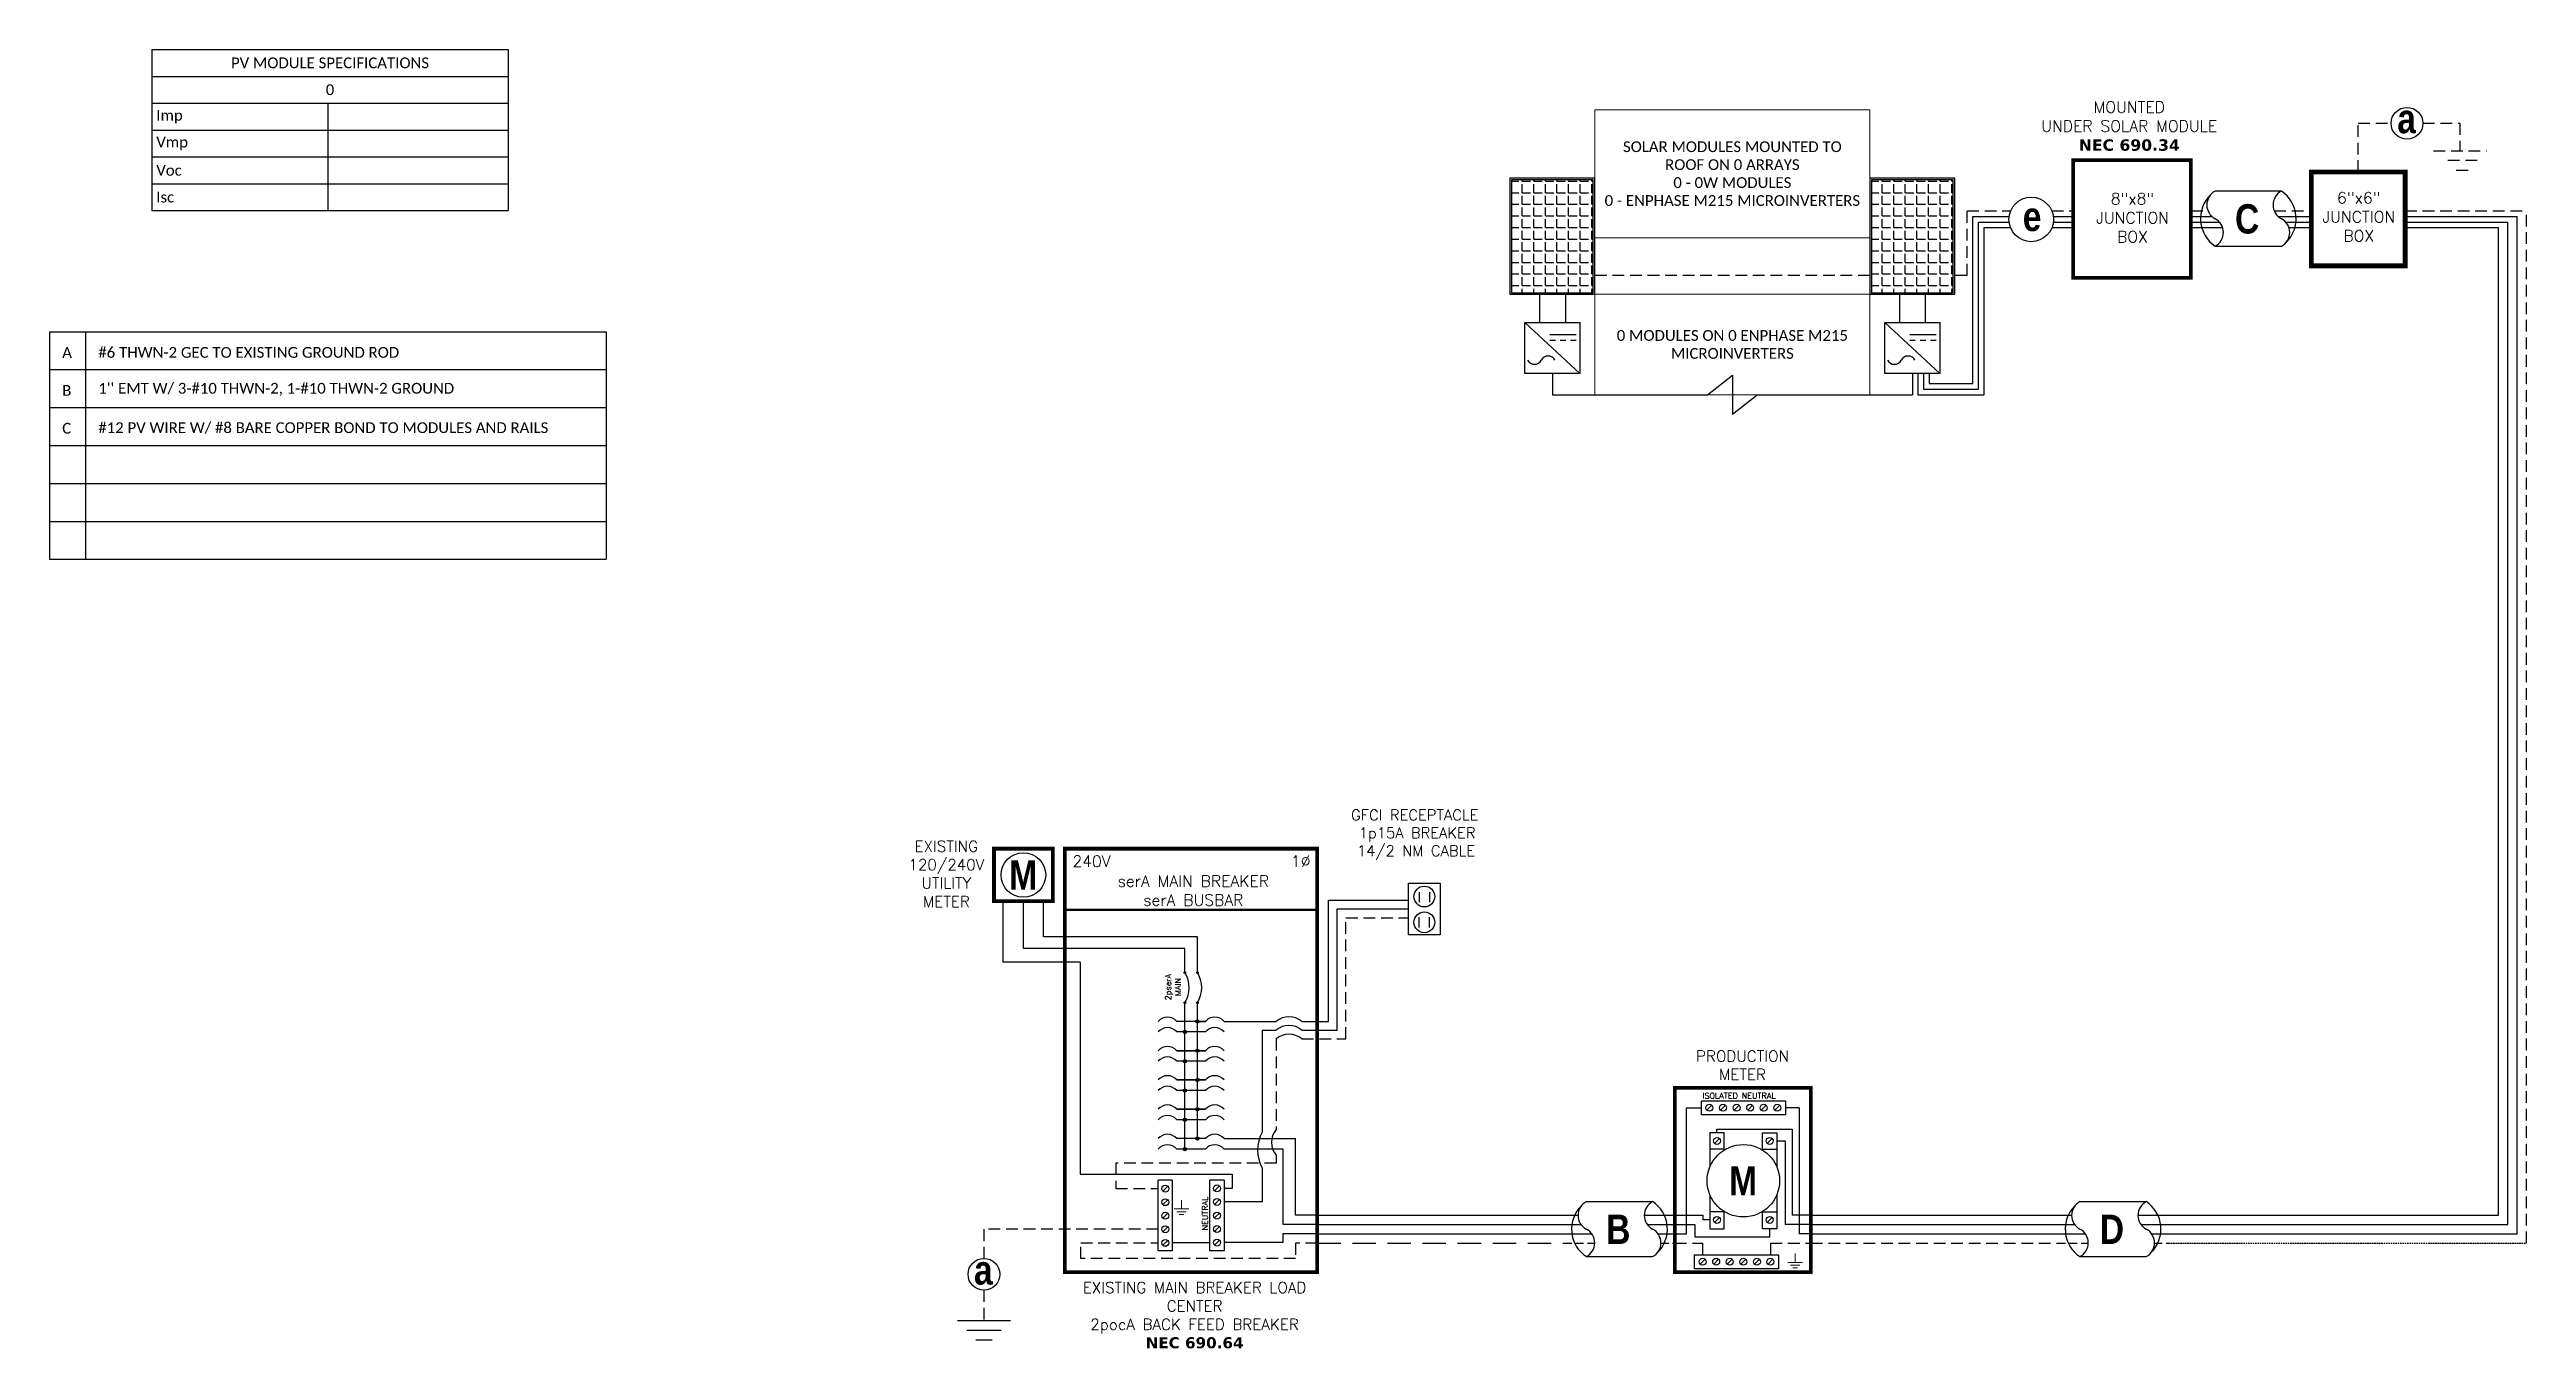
# Model space of a CAD drawing. Header units: feet. Extents: x 10782 to 11576, y 15425 to 15842.
import ezdxf

# ---------------------------------------------------------------- set-up
doc = ezdxf.new("R2010")
doc.units = ezdxf.units.FT
doc.header["$MEASUREMENT"] = 0
doc.linetypes.add('DASHED', pattern=[0.75, 0.5, -0.25])
doc.linetypes.add('HIDDEN', pattern=[0.375, 0.25, -0.125])
doc.layers.add('TEXT', color=7, linetype='Continuous')
doc.layers.add('Z - TITLEBLOCK TXT', color=7, linetype='Continuous')
doc.styles.add('ONE LINE TXT', font='techb___.ttf')
doc.styles.get("Standard").update_dxf_attribs({"font": 'simplex.shx'})

# ---------------------------------------------------------------- blocks, each defined once
blk = doc.blocks.new('*T24')
at = {"layer": 'Defpoints', "color": 8, "linetype": 'ByBlock', "lineweight": 0, "transparency": 16777216}
for p, q in [((0, 0), (88.16, 0)), ((0, 0), (0, -91.46)), ((88.16, 0), (88.16, -91.46)), ((0, -41.08), (88.16, -41.08)), ((0, -59.24), (88.16, -59.24)), ((0, -91.46), (88.16, -91.46))]:
    blk.add_line(p, q, dxfattribs=at)
at = {"color": 0, "linetype": 'Continuous', "transparency": 16777216, "char_height": 3.4544, "width": 80.0359, "attachment_point": 5}
for s, insert in [('{\\fCalibri|b0|i0|c0;SOLAR MODULES MOUNTED TO ROOF ON 0 ARRAYS^J0 - 0W MODULES^J0 - ENPHASE M215 MICROINVERTERS', (44.08, -20.54)), ('{\\fCalibri|b0|i0|c0;', (44.08, -50.16)), ('{\\fCalibri|b0|i0|c0;0 MODULES ON 0 ENPHASE M215 MICROINVERTERS', (44.08, -75.35))]:
    blk.add_mtext(s, dxfattribs=dict(at, insert=insert))
blk = doc.blocks.new('*U13')
at = {"color": 7}
for p, q in [((-35.53, 9), (-31.05, 9)), ((-9.81, 9), (0, 9))]:
    blk.add_line(p, q, dxfattribs=at)
at = {"color": 7, "linetype": 'Continuous'}
for p, q in [((-7.14, 13.31), (-28.39, 13.31)), ((-28.39, -4.31), (-7.14, -4.31))]:
    blk.add_line(p, q, dxfattribs=at)
at = {"color": 10}
for p, q in [((-35.53, 6), (-30.11, 6)), ((-8.87, 6), (0, 6))]:
    blk.add_line(p, q, dxfattribs=at)
at = {"color": 253}
for p, q in [((-35.53, 3), (-26.66, 3)), ((-5.41, 3), (0, 3))]:
    blk.add_line(p, q, dxfattribs=at)
at = {"color": 92, "linetype": 'HIDDEN', "ltscale": 10}
for p, q in [((-4.48, 0), (0, 0)), ((-35.53, 0), (-25.72, 0))]:
    blk.add_line(p, q, dxfattribs=at)
at = {"color": 7, "linetype": 'Continuous'}
for centre, start, end in [((-22.54, 4.5), 133.97324, 236.42648), ((-12.99, 4.5), 313.97324, 56.42648)]:
    blk.add_arc(centre, 10.58, start, end, dxfattribs=at)
at = {"linetype": 'Continuous'}
for centre, start, end in [((-26.08, 8.91), 117.66392, 242.33608), ((-4.83, 8.91), 117.66392, 242.33608), ((-30.7, 0.09), 297.66392, 62.33608), ((-9.45, 0.09), 297.66392, 62.33608)]:
    blk.add_arc(centre, 4.98, start, end, dxfattribs=at)
blk = doc.blocks.new('*U25')
at = {"color": 7}
blk.add_line((-79.14, 9), (0, 9), dxfattribs=at)
at = {"color": 10}
blk.add_line((-79.14, 6), (0, 6), dxfattribs=at)
at = {"color": 253}
blk.add_line((-79.14, 3), (0, 3), dxfattribs=at)
at = {"color": 92, "linetype": 'HIDDEN', "ltscale": 15}
blk.add_line((-79.14, 0), (0, 0), dxfattribs=at)
blk = doc.blocks.new('*U21')
at = {"color": 7}
blk.add_line((-79.14, 9), (0, 9), dxfattribs=at)
at = {"color": 10}
blk.add_line((-79.14, 6), (0, 6), dxfattribs=at)
at = {"color": 253}
blk.add_line((-79.14, 3), (0, 3), dxfattribs=at)
at = {"color": 92, "linetype": 'DASHED', "ltscale": 15}
blk.add_line((-79.14, 0), (0, 0), dxfattribs=at)
blk = doc.blocks.new('productionMeter')
at = {"color": 253, "linetype": 'Continuous'}
for p, q in [((-39.9, 3), (-39.9, 43.45)), ((-39.9, 43.45), (-35.13, 43.45)), ((-3.71, 43.45), (-8.18, 43.45)), ((-3.71, 43.45), (-3.71, 3)), ((-43.61, 3), (-39.9, 3)), ((0, 3), (-3.71, 3))]:
    blk.add_line(p, q, dxfattribs=at)
at = {"color": 1, "linetype": 'Continuous'}
for p, q in [((-35.13, 41.18), (-35.13, 45.72)), ((-35.13, 45.72), (-8.18, 45.72)), ((-8.18, 41.18), (-35.13, 41.18)), ((-8.18, 45.72), (-8.18, 41.18)), ((-32.38, 35.4), (-32.38, 24.5)), ((-27.84, 35.4), (-32.38, 35.4)), ((-27.84, 29.86), (-27.84, 35.4)), ((-15.47, 29.86), (-15.47, 35.4)), ((-15.47, 35.4), (-10.93, 35.4)), ((-10.93, 35.4), (-10.93, 24.5)), ((-27.84, 30.21), (-32.38, 30.21)), ((-15.47, 30.21), (-10.93, 30.21)), ((-32.38, 15.55), (-32.38, 4.64)), ((-27.84, 10.04), (-32.38, 10.04)), ((-27.84, 4.64), (-27.84, 10.18)), ((-15.47, 4.64), (-15.47, 10.18)), ((-15.47, 10.04), (-10.93, 10.04)), ((-10.93, 15.55), (-10.93, 4.64)), ((-32.38, 4.64), (-27.84, 4.64)), ((-10.93, 4.64), (-15.47, 4.64)), ((-37.32, -8.24), (-37.32, -3.7)), ((-37.32, -3.7), (-10.37, -3.7)), ((-10.37, -3.7), (-10.37, -8.24)), ((-10.37, -8.24), (-37.32, -8.24))]:
    blk.add_line(p, q, dxfattribs=at)
at = {"color": 4, "linetype": 'Continuous'}
for p, q in [((-31.74, 44.23), (-33.32, 42.66)), ((-27.39, 44.23), (-28.97, 42.66)), ((-23.04, 44.23), (-24.62, 42.66)), ((-18.69, 44.23), (-20.26, 42.66)), ((-14.34, 44.23), (-15.91, 42.66)), ((-9.99, 44.23), (-11.56, 42.66)), ((-29.33, 33.59), (-30.9, 32.02)), ((-12.41, 33.59), (-13.98, 32.02)), ((-29.33, 8.23), (-30.9, 6.66)), ((-12.41, 8.23), (-13.98, 6.66)), ((-33.93, -5.19), (-35.51, -6.76)), ((-29.58, -5.19), (-31.15, -6.76)), ((-25.23, -5.19), (-26.8, -6.76)), ((-20.88, -5.19), (-22.45, -6.76)), ((-16.53, -5.19), (-18.1, -6.76)), ((-12.18, -5.19), (-13.75, -6.76))]:
    blk.add_line(p, q, dxfattribs=at)
at = {"color": 7}
for p, q in [((-30.11, 35.4), (-30.11, 36.59)), ((-30.11, 36.59), (-5.98, 36.59)), ((-5.98, 36.59), (-5.98, 9)), ((-43.61, 9), (-34.54, 9)), ((-34.54, 7.44), (-34.54, 9)), ((0, 9), (-5.98, 9)), ((-32.38, 7.44), (-34.54, 7.44))]:
    blk.add_line(p, q, dxfattribs=at)
at = {"color": 10, "linetype": 'Continuous'}
for p, q in [((-10.93, 32.81), (-8.25, 32.81)), ((-8.25, 32.81), (-8.25, 6)), ((-43.61, 6), (-37.24, 6)), ((-37.24, 6), (-37.24, 2.05)), ((-37.24, 2.05), (-13.2, 2.05)), ((-13.2, 2.05), (-13.2, 4.64)), ((0, 6), (-8.25, 6))]:
    blk.add_line(p, q, dxfattribs=at)
at = {"color": 92, "linetype": 'HIDDEN', "ltscale": 15}
for p, q in [((-43.61, 0), (-34.72, 0)), ((-12.97, 0), (-12.97, -3.7)), ((-12.97, 0), (0, 0)), ((-34.72, 0), (-34.72, -3.7))]:
    blk.add_line(p, q, dxfattribs=at)
at = {"lineweight": 50, "const_width": 1.19}
blk.add_lwpolyline([(-43.61, -9.34), (-43.61, 49.84), (0, 49.84), (0, -9.34)], close=True, dxfattribs=at)
at = {"color": 92, "linetype": 'Continuous', "lineweight": 5, "ltscale": 0.05, "flags": 128}
for points in [[(-2.7, -6.18), (-7.38, -6.18)], [(-6.57, -7.05), (-3.51, -7.05)], [(-5.76, -7.91), (-4.32, -7.91)], [(-5.04, -3.33), (-5.04, -6.18)]]:
    blk.add_lwpolyline(points, dxfattribs=at)
at = {"color": 4, "linetype": 'Continuous'}
for centre in [(-32.53, 43.45), (-28.18, 43.45), (-23.83, 43.45), (-19.48, 43.45), (-15.13, 43.45), (-10.78, 43.45), (-30.11, 32.81), (-13.2, 32.81), (-30.11, 7.44), (-13.2, 7.44), (-34.72, -5.97), (-30.37, -5.97), (-26.02, -5.97), (-21.67, -5.97), (-17.32, -5.97), (-12.97, -5.97)]:
    blk.add_circle(centre, 1.11, dxfattribs=at)
at = {"linetype": 'Continuous'}
blk.add_circle((-21.65, 20.02), 11.62, dxfattribs=at)
at = {"color": 4, "linetype": 'Continuous'}
blk.add_text('ISOLATED NEUTRAL', height=1.8743, dxfattribs=at).set_placement((-34.77, 46.37))
at = {"color": 253, "linetype": 'Continuous', "style": 'ONE LINE TXT'}
blk.add_text('M', height=9.38, dxfattribs=at).set_placement((-26.21, 15.31))
at = {"color": 1, "insert": (-21.93, 57.08), "char_height": 3.5433, "attachment_point": 5}
blk.add_mtext_dynamic_manual_height_columns('PRODUCTION METER', width=1.3203, gutter_width=7.17, heights=[0], dxfattribs=at)
blk = doc.blocks.new('*U18')
at = {"color": 7}
blk.add_blockref('productionMeter', (0, 0), dxfattribs=at)
blk = doc.blocks.new('breakerPanel')
at = {"linetype": 'Continuous'}
h = blk.add_hatch(color=1, dxfattribs=at)
h.dxf.hatch_style = 1
edge = h.paths.add_edge_path()
edge.add_arc((-42.47, 86.8), 0.291, 0, 360)
h = blk.add_hatch(color=1, dxfattribs=at)
h.dxf.hatch_style = 1
edge = h.paths.add_edge_path()
edge.add_arc((-38.44, 86.8), 0.291, 0, 360)
h = blk.add_hatch(color=1, dxfattribs=at)
h.dxf.hatch_style = 1
edge = h.paths.add_edge_path()
edge.add_arc((-42.47, 77.16), 0.291, 0, 360)
h = blk.add_hatch(color=1, dxfattribs=at)
h.dxf.hatch_style = 1
edge = h.paths.add_edge_path()
edge.add_arc((-38.44, 71.16), 0.528, 0, 360)
h = blk.add_hatch(color=1, dxfattribs=at)
h.dxf.hatch_style = 1
edge = h.paths.add_edge_path()
edge.add_arc((-38.44, 77.16), 0.291, 0, 360)
h = blk.add_hatch(color=1, dxfattribs=at)
h.dxf.hatch_style = 1
edge = h.paths.add_edge_path()
edge.add_arc((-42.47, 67.78), 0.528, 0, 360)
h = blk.add_hatch(color=1, dxfattribs=at)
h.dxf.hatch_style = 1
edge = h.paths.add_edge_path()
edge.add_arc((-42.47, 58.38), 0.528, 0, 360)
h = blk.add_hatch(color=1, dxfattribs=at)
h.dxf.hatch_style = 1
edge = h.paths.add_edge_path()
edge.add_arc((-38.44, 61.76), 0.528, 0, 360)
h = blk.add_hatch(color=1, dxfattribs=at)
h.dxf.hatch_style = 1
edge = h.paths.add_edge_path()
edge.add_arc((-42.47, 48.98), 0.528, 0, 360)
h = blk.add_hatch(color=1, dxfattribs=at)
h.dxf.hatch_style = 1
edge = h.paths.add_edge_path()
edge.add_arc((-38.44, 52.36), 0.528, 0, 360)
h = blk.add_hatch(color=1, dxfattribs=at)
h.dxf.hatch_style = 1
edge = h.paths.add_edge_path()
edge.add_arc((-42.47, 39.58), 0.528, 0, 360)
h = blk.add_hatch(color=1, dxfattribs=at)
h.dxf.hatch_style = 1
edge = h.paths.add_edge_path()
edge.add_arc((-38.44, 42.95), 0.528, 0, 360)
h = blk.add_hatch(color=1, dxfattribs=at)
h.dxf.hatch_style = 1
edge = h.paths.add_edge_path()
edge.add_arc((-38.44, 33.55), 0.528, 0, 360)
h = blk.add_hatch(color=1, dxfattribs=at)
h.dxf.hatch_style = 1
edge = h.paths.add_edge_path()
edge.add_arc((-42.47, 30.17), 0.528, 0, 360)
at = {"color": 155, "true_color": 0x647190}
blk.add_line((-80.92, 126.59), (0, 126.59), dxfattribs=at)
at = {"color": 253, "linetype": 'Continuous'}
for p, q in [((-100.73, 90.2), (-100.73, 109.7)), ((-76.04, 90.2), (-100.73, 90.2)), ((-76.04, 90.2), (-76.04, 22.16)), ((-76.04, 22.16), (-27.25, 22.16)), ((-27.25, 17.57), (-29.89, 17.57)), ((-27.25, 22.16), (-27.25, 17.57)), ((-11.01, 0.16), (-29.89, 0.16)), ((0, 3), (-11.01, 3)), ((-11.01, 3), (-11.01, 0.16))]:
    blk.add_line(p, q, dxfattribs=at)
at = {"color": 10, "linetype": 'Continuous'}
for p, q in [((-94.24, 94.51), (-94.24, 109.7)), ((-42.47, 94.51), (-94.24, 94.51)), ((-42.47, 87.09), (-42.47, 94.51)), ((-42.47, 30.17), (-42.47, 76.87)), ((-35.88, 67.78), (-45.04, 67.78)), ((-35.88, 58.38), (-45.04, 58.38)), ((-35.88, 48.98), (-45.04, 48.98)), ((-35.88, 39.58), (-45.04, 39.58)), ((-35.88, 30.17), (-45.04, 30.17)), ((-10.98, 30.17), (-29.89, 30.17)), ((-10.98, 6), (-10.98, 30.17)), ((0, 6), (-10.98, 6))]:
    blk.add_line(p, q, dxfattribs=at)
at = {"color": 7, "linetype": 'Continuous'}
for p, q in [((-87.75, 98.34), (-87.75, 109.7)), ((-38.44, 98.34), (-87.75, 98.34)), ((-38.44, 87.09), (-38.44, 98.34)), ((-38.44, 61.76), (-38.44, 76.87)), ((-35.88, 71.16), (-45.04, 71.16)), ((-38.44, 71.16), (-35.88, 71.16)), ((-45.04, 61.76), (-35.88, 61.76)), ((-35.88, 61.76), (-45.04, 61.76)), ((-38.44, 52.36), (-38.44, 61.76)), ((-45.04, 52.36), (-35.88, 52.36)), ((-35.88, 52.36), (-45.04, 52.36)), ((-38.44, 42.95), (-38.44, 52.36)), ((-45.04, 42.95), (-35.88, 42.95)), ((-35.88, 42.95), (-45.04, 42.95)), ((-38.44, 33.55), (-38.44, 42.95)), ((-35.88, 33.55), (-45.04, 33.55)), ((-6.96, 9), (-6.96, 33.55))]:
    blk.add_line(p, q, dxfattribs=at)
at = {"lineweight": 50}
blk.add_line((-80.92, 106.95), (0, 106.95), dxfattribs=at)
at = {"color": 7}
for p, q in [((-29.89, 33.55), (-6.96, 33.55)), ((0, 9), (-6.96, 9))]:
    blk.add_line(p, q, dxfattribs=at)
at = {"color": 1, "linetype": 'Continuous'}
for p, q in [((-51.03, -2.51), (-51.03, 20.23)), ((-46.49, 20.23), (-51.03, 20.23)), ((-46.49, 20.23), (-46.49, -2.51)), ((-34.43, -2.43), (-34.43, 20.16)), ((-29.89, 20.16), (-34.43, 20.16)), ((-29.89, 20.16), (-29.89, -2.43)), ((-46.49, -2.51), (-51.03, -2.51)), ((-29.89, -2.43), (-34.43, -2.43))]:
    blk.add_line(p, q, dxfattribs=at)
at = {"color": 4, "linetype": 'Continuous'}
for p, q in [((-47.97, 18.28), (-49.55, 16.71)), ((-31.37, 18.35), (-32.94, 16.78)), ((-47.97, 13.93), (-49.55, 12.36)), ((-47.97, 9.58), (-49.55, 8.01)), ((-31.37, 14), (-32.94, 12.43)), ((-31.37, 9.65), (-32.94, 8.08)), ((-47.97, 5.23), (-49.55, 3.66)), ((-47.97, 0.88), (-49.55, -0.69)), ((-31.37, 5.3), (-32.94, 3.73)), ((-31.37, 0.95), (-32.94, -0.62))]:
    blk.add_line(p, q, dxfattribs=at)
at = {"color": 92, "linetype": 'HIDDEN', "ltscale": 15}
for p, q in [((-51.03, 4.44), (-106.89, 4.44)), ((-106.89, 4.44), (-106.89, -4.87)), ((-75.84, -4.96), (-75.84, 0.09)), ((-75.84, 0.09), (-51.03, 0.09)), ((0, 0), (-6.96, 0)), ((-6.96, -4.96), (-75.84, -4.96)), ((-6.96, 0), (-6.96, -4.96)), ((-106.89, -15.1), (-106.89, -24.84))]:
    blk.add_line(p, q, dxfattribs=at)
at = {"color": 92, "linetype": 'Continuous', "ltscale": 15}
blk.add_line((-34.43, 0.09), (-46.49, 0.09), dxfattribs=at)
at = {"lineweight": 50, "const_width": 1.19}
for points in [[(-103.67, 109.7), (-103.67, 126.59), (-84.82, 126.59), (-84.82, 109.7)], [(-80.92, -9.3), (-80.92, 126.59), (0, 126.59), (0, -9.3)]]:
    blk.add_lwpolyline(points, close=True, dxfattribs=at)
at = {"color": 92, "linetype": 'Continuous', "lineweight": 5, "ltscale": 0.05, "flags": 128}
for points in [[(-45.88, 10.97), (-41.2, 10.97)], [(-42.01, 10.1), (-45.07, 10.1)], [(-42.82, 9.23), (-44.25, 9.23)], [(-43.54, 13.81), (-43.54, 10.97)]]:
    blk.add_lwpolyline(points, dxfattribs=at)
at = {"color": 92, "linetype": 'Continuous', "ltscale": 4, "flags": 128}
for points in [[(-115.37, -24.84), (-98.41, -24.84)], [(-101.35, -27.98), (-112.43, -27.98)], [(-104.29, -31.12), (-109.49, -31.12)]]:
    blk.add_lwpolyline(points, dxfattribs=at)
at = {"linetype": 'Continuous'}
blk.add_circle((-94.24, 118.15), 7.15, dxfattribs=at)
at = {"color": 1, "linetype": 'Continuous'}
for centre, radius in [((-42.47, 86.8), 0.291), ((-38.44, 86.8), 0.291), ((-42.47, 77.16), 0.291), ((-38.44, 71.16), 0.528), ((-38.44, 77.16), 0.291), ((-42.47, 67.78), 0.528), ((-42.47, 58.38), 0.528), ((-38.44, 61.76), 0.528), ((-42.47, 48.98), 0.528), ((-38.44, 52.36), 0.528), ((-42.47, 39.58), 0.528), ((-38.44, 42.95), 0.528), ((-38.44, 33.55), 0.528), ((-42.47, 30.17), 0.528)]:
    blk.add_circle(centre, radius, dxfattribs=at)
at = {"color": 4, "linetype": 'Continuous'}
for centre in [(-48.76, 17.49), (-32.16, 17.57), (-48.76, 13.14), (-48.76, 8.79), (-32.16, 13.21), (-32.16, 8.86), (-48.76, 4.44), (-48.76, 0.09), (-32.16, 4.51), (-32.16, 0.16)]:
    blk.add_circle(centre, 1.11, dxfattribs=at)
at = {"color": 7, "linetype": 'Continuous'}
blk.add_circle((-106.89, -9.99), 5.11, dxfattribs=at)
at = {"color": 1, "linetype": 'Continuous'}
for centre, radius, start, end in [((-50.14, 81.98), 9.06, 327.87082, 32.12918), ((-46.11, 81.98), 9.06, 327.87082, 32.12918), ((-48.03, 68.62), 3.93, 40.3392, 139.6608), ((-32.88, 68.62), 3.93, 40.3392, 139.6608), ((-48.03, 65.24), 3.93, 40.3392, 139.6608), ((-32.88, 65.24), 3.93, 40.3392, 139.6608), ((-48.03, 59.21), 3.93, 40.3392, 139.6608), ((-48.03, 55.84), 3.93, 40.3392, 139.6608), ((-32.88, 59.21), 3.93, 40.3392, 139.6608), ((-32.88, 55.84), 3.93, 40.3392, 139.6608), ((-48.03, 49.81), 3.93, 40.3392, 139.6608), ((-48.03, 46.43), 3.93, 40.3392, 139.6608), ((-32.88, 49.81), 3.93, 40.3392, 139.6608), ((-32.88, 46.43), 3.93, 40.3392, 139.6608), ((-48.03, 40.41), 3.93, 40.3392, 139.6608), ((-48.03, 37.03), 3.93, 40.3392, 139.6608), ((-32.88, 40.41), 3.93, 40.3392, 139.6608), ((-32.88, 37.03), 3.93, 40.3392, 139.6608), ((-48.03, 31.01), 3.93, 40.3392, 139.6608), ((-32.88, 31.01), 3.93, 40.3392, 139.6608), ((-48.03, 27.63), 3.93, 40.3392, 139.6608), ((-32.88, 27.63), 3.93, 40.3392, 139.6608)]:
    blk.add_arc(centre, radius, start, end, dxfattribs=at)
at = {"color": 253, "linetype": 'Continuous', "style": 'ONE LINE TXT'}
blk.add_text('M', height=9.38, dxfattribs=at).set_placement((-98.8, 113.43))
at = {"color": 4, "linetype": 'Continuous'}
blk.add_text('NEUTRAL', height=1.874, rotation=90, dxfattribs=at).set_placement((-35.08, 4.08))
at = {"color": 1, "attachment_point": 5}
for s, width, gutter_width, heights, insert, char_height in [('EXISTING\\P120/240V UTILITY METER', 0.0523, 7.17, [0], (-118.95, 118.48), 3.5433), ('240V', 0.1481, 0.75, [0], (-72.39, 122.54), 3.658), ('1∅', 0.1481, 0.75, [0], (-5.31, 122.54), 3.658), ('serA MAIN BREAKER\\PserA BUSBAR', 72.4998, 0.75, [0], (-39.75, 113.14), 3.6576), ('EXISTING MAIN BREAKER LOAD CENTER\\P2pocA BACK FEED BREAKER\\P{\\fVerdana|b1|i0|c0|p34;NEC 690.64}', 79.2627, 97.94, [154.49], (-39.35, -23.14), 3.5433)]:
    blk.add_mtext_dynamic_manual_height_columns(s, width=width, gutter_width=gutter_width, heights=heights, dxfattribs=dict(at, insert=insert, char_height=char_height))
at = {"color": 4, "linetype": 'Continuous', "insert": (-46.25, 82.15), "char_height": 1.874, "attachment_point": 5, "rotation": 90}
blk.add_mtext_dynamic_manual_height_columns('2pserA\\PMAIN', width=0.1481, gutter_width=0.75, heights=[0], dxfattribs=at)
at = {"color": 1, "linetype": 'Continuous', "insert": (-110.08, -3.93), "char_height": 9.3833, "attachment_point": 1, "style": 'ONE LINE TXT'}
blk.add_mtext_dynamic_manual_height_columns('{\\W1;\\C256;a}', width=0.1385, gutter_width=2.13, heights=[0], dxfattribs=at)
blk = doc.blocks.new('*U17')
at = {"color": 7}
blk.add_blockref('breakerPanel', (0, 0), dxfattribs=at)
blk = doc.blocks.new('8x8box')
at = {"lineweight": 50, "const_width": 1.19}
blk.add_lwpolyline([(37.78, 0), (0, 0), (0, 37.78), (37.78, 37.78)], close=True, dxfattribs=at)
at = {"color": 1, "char_height": 3.6576, "attachment_point": 5}
for s, width, insert in [(' \\PMOUNTED \\PUNDER SOLAR MODULE\\P{\\fVerdana|b1|i0|c0|p34;NEC 690.34}', 73.0127, (18.01, 51.7)), ('8"x8"  JUNCTION BOX ', 0.4767, (19.03, 19.26))]:
    blk.add_mtext_dynamic_manual_height_columns(s, width=width, gutter_width=7.17, heights=[0], dxfattribs=dict(at, insert=insert))
blk = doc.blocks.new('6x6box')
at = {"lineweight": 50, "const_width": 1.53}
blk.add_lwpolyline([(30.1, 0), (0, 0), (0, 30.1), (30.1, 30.1)], close=True, dxfattribs=at)
at = {"color": 1, "insert": (15.24, 15.71), "char_height": 3.6576, "width": 0.4767, "attachment_point": 5}
blk.add_mtext('6"x6"  JUNCTION BOX  ', dxfattribs=at)
blk = doc.blocks.new('*T22')
at = {"linetype": 'ByBlock', "lineweight": -2, "transparency": 16777216}
for p, q in [((0, 0), (178.52, 0)), ((0, 0), (0, -72.97)), ((11.58, 0), (11.58, -72.97)), ((178.52, 0), (178.52, -72.97)), ((0, -12.11), (178.52, -12.11)), ((0, -24.28), (178.52, -24.28)), ((0, -36.46), (178.52, -36.46)), ((0, -48.64), (178.52, -48.64)), ((0, -60.81), (178.52, -60.81)), ((0, -72.97), (178.52, -72.97))]:
    blk.add_line(p, q, dxfattribs=at)
at = {"color": 0, "linetype": 'Continuous', "transparency": 16777216, "char_height": 3.4544, "attachment_point": 7}
for s, insert, width in [('{\\fCalibri|b0|i0|c0;A', (4.06, -8.36), 3.4544), ('{\\fCalibri|b0|i0|c0;#6 THWN-2 GEC TO EXISTING GROUND ROD', (15.65, -8.36), 158.8095), ('{\\fCalibri|b0|i0|c0;B', (4.06, -20.53), 3.4544), ("{\\fCalibri|b0|i0|c0;1'' EMT W/ 3-#10 THWN-2, 1-#10 THWN-2 GROUND", (15.65, -20.53), 158.8095), ('{\\fCalibri|b0|i0|c0;C', (4.06, -32.71), 3.4544), ('{\\fCalibri|b0|i0|c0;#12 PV WIRE W/ #8 BARE COPPER BOND TO MODULES AND RAILS', (15.65, -32.71), 158.8095), ('{\\fCalibri|b0|i0|c0;', (4.06, -44.89), 3.4544), ('{\\fCalibri|b0|i0|c0;', (15.65, -44.89), 158.8095), ('{\\fCalibri|b0|i0|c0;', (4.06, -57.06), 3.4544), ('{\\fCalibri|b0|i0|c0;', (15.65, -57.06), 158.8095), ('{\\fCalibri|b0|i0|c0;', (4.06, -69.22), 3.4544), ('{\\fCalibri|b0|i0|c0;', (15.65, -69.22), 158.8095)]:
    blk.add_mtext(s, dxfattribs=dict(at, insert=insert, width=width))
blk = doc.blocks.new('*T23')
at = {"color": 0, "lineweight": -2, "transparency": 16777216}
for p, q in [((0, 0), (114.19, 0)), ((0, 0), (0, -51.69)), ((114.19, 0), (114.19, -51.69)), ((0, -8.62), (114.19, -8.62)), ((0, -17.23), (114.19, -17.23)), ((56.41, -17.23), (56.41, -51.69)), ((0, -25.85), (114.19, -25.85)), ((0, -34.46), (114.19, -34.46)), ((0, -43.08), (114.19, -43.08)), ((0, -51.69), (114.19, -51.69))]:
    blk.add_line(p, q, dxfattribs=at)
at = {"color": 0, "linetype": 'Continuous', "transparency": 16777216, "char_height": 3.4544}
for s, insert, width, attachment_point in [('{\\fCalibri|b0|i0|c0;PV MODULE SPECIFICATIONS', (57.09, -4.31), 111.433, 5), ('{\\fCalibri|b0|i0|c0;0', (57.09, -12.92), 111.433, 5), ('{\\fCalibri|b0|i0|c0;Imp', (1.38, -21.54), 53.6551, 4), ('{\\fCalibri|b0|i0|c0;', (57.78, -21.54), 55.0254, 4), ('{\\fCalibri|b0|i0|c0;Vmp', (1.38, -30.15), 53.6551, 4), ('{\\fCalibri|b0|i0|c0;', (57.78, -30.15), 55.0254, 4), ('{\\fCalibri|b0|i0|c0;Voc', (1.38, -38.77), 53.6551, 4), ('{\\fCalibri|b0|i0|c0;', (57.78, -38.77), 55.0254, 4), ('{\\fCalibri|b0|i0|c0;Isc', (1.38, -47.39), 53.6551, 4), ('{\\fCalibri|b0|i0|c0;', (57.78, -47.39), 55.0254, 4)]:
    blk.add_mtext(s, dxfattribs=dict(at, insert=insert, width=width, attachment_point=attachment_point))
blk = doc.blocks.new('gfci1')
at = {"color": 7, "linetype": 'Continuous'}
for p, q in [((62.57, 41.42), (62.57, 38.21)), ((65.87, 41.42), (65.87, 38.21)), ((33.46, 0), (33.46, 38.87)), ((33.46, 38.87), (59.14, 38.87)), ((62.57, 30.17), (62.57, 33.39)), ((65.87, 30.17), (65.87, 33.39)), ((0, 0), (16.69, 0)), ((24.94, 0), (33.46, 0))]:
    blk.add_line(p, q, dxfattribs=at)
at = {"color": 253, "linetype": 'Continuous'}
for p, q in [((36.28, -2.82), (36.28, 36.06)), ((36.28, 36.06), (59.14, 36.06)), ((12.22, -2.82), (16.69, -2.82)), ((12.22, -2.82), (12.22, -35.5)), ((24.94, -2.82), (36.28, -2.82)), ((12.22, -47.07), (12.22, -57.95)), ((12.22, -57.95), (0, -57.95))]:
    blk.add_line(p, q, dxfattribs=at)
at = {"color": 7}
blk.add_line((16.69, -45.52), (16.69, -45.52), dxfattribs=at)
at = {"color": 7, "linetype": 'Continuous'}
blk.add_lwpolyline([(59.14, 44.31), (69.3, 44.31), (69.3, 27.81), (59.14, 27.81)], close=True, dxfattribs=at)
for centre in [(64.22, 40.06), (64.22, 31.78)]:
    blk.add_circle(centre, 3.33, dxfattribs=at)
blk.add_arc((20.81, -4.99), 6.47, 50.39049, 129.60951, dxfattribs=at)
at = {"color": 253, "linetype": 'Continuous'}
for centre, radius, start, end in [((20.81, -7.8), 6.47, 50.39049, 129.60951), ((22.72, -41.29), 11.99, 151.17036, 208.82964)]:
    blk.add_arc(centre, radius, start, end, dxfattribs=at)
at = {"layer": 'TEXT', "color": 92, "linetype": 'HIDDEN', "ltscale": 15}
for p, q in [((39.09, -5.63), (39.09, 33.24)), ((39.09, 33.24), (59.14, 33.24)), ((16.69, -5.63), (16.69, -34.69)), ((24.94, -5.63), (39.09, -5.63)), ((16.69, -45.52), (-34.69, -45.52)), ((-34.69, -45.52), (-34.69, -53.67)), ((16.69, -42.94), (16.69, -45.52)), ((-34.69, -53.67), (-21.14, -53.67))]:
    blk.add_line(p, q, dxfattribs=at)
at = {"layer": 'TEXT', "color": 92, "linetype": 'Continuous', "ltscale": 15}
for centre, start, end in [((20.81, -10.62), 50.39049, 129.60951), ((21.67, -38.81), 140.39049, 219.60951)]:
    blk.add_arc(centre, 6.47, start, end, dxfattribs=at)
at = {"layer": 'TEXT', "color": 1, "insert": (27.72, 67.97), "char_height": 3.4544, "attachment_point": 1}
blk.add_mtext_dynamic_manual_height_columns('\\A1;\\pi12.999;GFCI RECEPTACLE\\P\\pi15.467;1p15A BREAKER\\P\\pi14.891;14/2 NM CABLE', width=71.8931, gutter_width=92.23, heights=[24.13], dxfattribs=at)

msp = doc.modelspace()

# ---------------------------------------------------------------- hatches: boundary and pattern name
at = {"linetype": 'Continuous'}
h = msp.add_hatch(dxfattribs=at)
h.set_pattern_fill('ANGLE', color=256, scale=13.54666)
h.set_pattern_definition([(0, (11313.5562, 3782.12), (0, 3.7253315), [2.709332, -1.0159995]), (90, (11313.5562, 3782.12), (-3.7253315, 2e-16), [2.709332, -1.0159995])])
h.paths.add_polyline_path([(11250.54, 15800.42), (11250.54, 15764.23), (11276.78, 15764.23), (11276.78, 15800.42)])
h = msp.add_hatch(dxfattribs=at)
h.set_pattern_fill('ANGLE', color=256, scale=13.54666)
h.set_pattern_definition([(0, (11428.976, 3782.12), (0, 3.7253315), [2.709332, -1.0159995]), (90, (11428.976, 3782.12), (-3.7253315, 2e-16), [2.709332, -1.0159995])])
h.paths.add_polyline_path([(11365.96, 15800.42), (11365.96, 15764.23), (11392.2, 15764.23), (11392.2, 15800.42)])

# ---------------------------------------------------------------- linework, layer by layer
at = {"color": 92, "linetype": 'HIDDEN', "ltscale": 15}
for p, q in [((11396.68, 15769.77), (11396.68, 15790.51)), ((11396.68, 15790.51), (11410.62, 15790.51)), ((11423.78, 15790.51), (11430.64, 15790.51)), ((11468.43, 15790.51), (11473.88, 15790.51)), ((11495.12, 15790.51), (11507, 15790.51)), ((11537.1, 15790.51), (11576.01, 15790.51)), ((11576.01, 15459.24), (11576.01, 15790.51)), ((11396.68, 15769.77), (11392.71, 15769.77))]:
    msp.add_line(p, q, dxfattribs=at)
at = {"color": 7, "linetype": 'Continuous'}
for p, q in [((11497.42, 15796.79), (11476.18, 15796.79)), ((11476.18, 15779.17), (11497.42, 15779.17)), ((11271.26, 15750.72), (11262.87, 15750.72)), ((11386.68, 15750.72), (11378.29, 15750.72)), ((11264.62, 15748.91), (11262.87, 15748.91)), ((11267.94, 15748.91), (11266.19, 15748.91)), ((11271.26, 15748.91), (11269.51, 15748.91)), ((11380.04, 15748.91), (11378.29, 15748.91)), ((11383.36, 15748.91), (11381.61, 15748.91)), ((11386.68, 15748.91), (11384.93, 15748.91)), ((11313.42, 15731.5), (11321.37, 15737.77)), ((11321.37, 15737.77), (11321.37, 15725.24)), ((11321.37, 15725.24), (11329.33, 15731.5))]:
    msp.add_line(p, q, dxfattribs=at)
at = {"color": 253, "linetype": 'Continuous'}
for p, q in [((11398.49, 15735.11), (11398.49, 15788.71)), ((11398.49, 15788.71), (11410.13, 15788.71)), ((11424.28, 15788.71), (11430.64, 15788.71)), ((11468.43, 15788.71), (11475.13, 15788.71)), ((11496.38, 15788.71), (11507, 15788.71)), ((11537.1, 15788.71), (11573.01, 15788.71)), ((11384.49, 15735.11), (11398.49, 15735.11))]:
    msp.add_line(p, q, dxfattribs=at)
at = {"color": 10, "linetype": 'Continuous'}
for p, q in [((11400.29, 15733.31), (11400.29, 15786.91)), ((11400.29, 15786.91), (11410.11, 15786.91)), ((11424.29, 15786.91), (11430.64, 15786.91)), ((11468.43, 15786.91), (11477.56, 15786.91)), ((11498.8, 15786.91), (11507, 15786.91)), ((11537.1, 15786.91), (11570.01, 15786.91)), ((11382.69, 15733.31), (11400.29, 15733.31))]:
    msp.add_line(p, q, dxfattribs=at)
at = {"linetype": 'Continuous'}
for p, q in [((11402.09, 15731.5), (11402.09, 15785.11)), ((11402.09, 15785.11), (11410.57, 15785.11)), ((11423.84, 15785.11), (11430.64, 15785.11)), ((11468.43, 15785.11), (11478.6, 15785.11)), ((11499.84, 15785.11), (11507, 15785.11)), ((11537.1, 15785.11), (11567.01, 15785.11)), ((11259.51, 15763.73), (11259.51, 15754.71)), ((11267.82, 15763.73), (11267.82, 15754.71)), ((11374.93, 15763.73), (11374.93, 15754.71)), ((11383.24, 15763.73), (11383.24, 15754.71)), ((11254.84, 15754.71), (11272.49, 15754.71)), ((11254.84, 15754.71), (11272.49, 15738.32)), ((11254.84, 15738.32), (11254.84, 15754.71)), ((11272.49, 15754.71), (11272.49, 15738.32)), ((11370.26, 15754.71), (11387.91, 15754.71)), ((11370.26, 15738.32), (11370.26, 15754.71)), ((11370.26, 15754.71), (11387.91, 15738.32)), ((11387.91, 15754.71), (11387.91, 15738.32)), ((11272.49, 15738.32), (11254.84, 15738.32)), ((11387.91, 15738.32), (11370.26, 15738.32)), ((11380.89, 15731.5), (11402.09, 15731.5))]:
    msp.add_line(p, q, dxfattribs=at)
at = {"color": 7}
for p, q in [((11567.01, 15468.24), (11567.01, 15785.11)), ((11461.22, 15468.24), (11567.01, 15468.24))]:
    msp.add_line(p, q, dxfattribs=at)
at = {"color": 10}
for p, q in [((11570.01, 15465.24), (11570.01, 15786.91)), ((11461.22, 15465.24), (11570.01, 15465.24))]:
    msp.add_line(p, q, dxfattribs=at)
at = {"color": 253}
for p, q in [((11573.01, 15462.24), (11573.01, 15788.71)), ((11461.22, 15462.24), (11573.01, 15462.24))]:
    msp.add_line(p, q, dxfattribs=at)
at = {"color": 92, "linetype": 'DASHED'}
msp.add_line((11461.22, 15459.24), (11576.01, 15459.24), dxfattribs=at)
at = {"linetype": 'Continuous', "flags": 128}
for points in [[(11250.04, 15800.93), (11250.04, 15763.73), (11277.29, 15763.73), (11277.29, 15800.93), (11250.04, 15800.93)], [(11365.46, 15800.93), (11365.46, 15763.73), (11392.71, 15763.73), (11392.71, 15800.93), (11365.46, 15800.93)], [(11263.66, 15738.32), (11263.66, 15731.5)], [(11379.08, 15738.32), (11379.08, 15731.5)], [(11380.89, 15738.32), (11380.89, 15731.5)], [(11263.66, 15731.5), (11313.42, 15731.5)], [(11329.33, 15731.5), (11379.08, 15731.5)]]:
    msp.add_lwpolyline(points, dxfattribs=at)
for points in [[(11250.54, 15800.42), (11250.54, 15764.23), (11276.78, 15764.23), (11276.78, 15800.42)], [(11365.96, 15800.42), (11365.96, 15764.23), (11392.2, 15764.23), (11392.2, 15800.42)]]:
    msp.add_lwpolyline(points, close=True, dxfattribs=at)
at = {"color": 92, "linetype": 'HIDDEN', "ltscale": 15, "flags": 128}
msp.add_lwpolyline([(11365.46, 15769.77), (11277.29, 15769.77)], dxfattribs=at)
at = {"color": 10, "linetype": 'Continuous', "flags": 128}
msp.add_lwpolyline([(11382.69, 15738.32), (11382.69, 15733.31)], dxfattribs=at)
at = {"color": 253, "linetype": 'Continuous', "flags": 128}
msp.add_lwpolyline([(11384.49, 15738.32), (11384.49, 15735.11)], dxfattribs=at)
at = {"color": 7, "linetype": 'Continuous'}
for centre, radius in [((11537.7, 15818.59), 5.11), ((11417.2, 15787.74), 7.14)]:
    msp.add_circle(centre, radius, dxfattribs=at)
for centre, start, end in [((11482.03, 15787.98), 133.97324, 236.42648), ((11491.57, 15787.98), 313.97324, 56.42648)]:
    msp.add_arc(centre, 10.58, start, end, dxfattribs=at)
at = {"linetype": 'Continuous'}
for centre, radius, start, end in [((11478.49, 15792.39), 4.98, 117.66392, 242.33608), ((11499.73, 15792.39), 4.98, 117.66392, 242.33608), ((11473.87, 15783.57), 4.98, 297.66392, 62.33608), ((11495.11, 15783.57), 4.98, 297.66392, 62.33608), ((11257.91, 15743.73), 2.48, 207.66392, 332.33608), ((11262.29, 15741.43), 2.48, 27.66392, 152.33608), ((11373.33, 15743.73), 2.48, 207.66392, 332.33608), ((11377.71, 15741.43), 2.48, 27.66392, 152.33608)]:
    msp.add_arc(centre, radius, start, end, dxfattribs=at)
at = {"layer": 'TEXT', "color": 92, "linetype": 'HIDDEN', "ltscale": 15}
for p, q in [((11522.05, 15802.96), (11522.05, 15818.59)), ((11522.05, 15818.59), (11532.58, 15818.59)), ((11542.81, 15818.59), (11554.67, 15818.59)), ((11554.67, 15818.59), (11554.67, 15809.76))]:
    msp.add_line(p, q, dxfattribs=at)
at = {"layer": 'TEXT', "color": 92, "linetype": 'HIDDEN', "ltscale": 15, "flags": 128}
for points in [[(11546.19, 15809.76), (11563.15, 15809.76)], [(11560.21, 15806.62), (11549.13, 15806.62)], [(11557.27, 15803.48), (11552.07, 15803.48)]]:
    msp.add_lwpolyline(points, dxfattribs=at)

# ---------------------------------------------------------------- block references
for name, p in [('*T23', (10814.6, 15842.27)), ('*T24', (11277.29, 15822.96)), ('*T22', (10781.75, 15751.67))]:
    msp.add_blockref(name, p)
at = {"color": 7}
for name, p in [('8x8box', (11430.64, 15769.02)), ('6x6box', (11507, 15772.86)), ('gfci1', (11158.38, 15530.41)), ('*U17', (11188.27, 15459.24)), ('*U18', (11346.55, 15459.24)), ('*U13', (11302.94, 15459.24)), ('*U13', (11461.22, 15459.24)), ('*U21', (11267.41, 15459.24)), ('*U25', (11425.69, 15459.24))]:
    msp.add_blockref(name, p, dxfattribs=at)

# ---------------------------------------------------------------- texts
at = {"color": 1, "linetype": 'Continuous', "char_height": 9.3833, "attachment_point": 1, "style": 'ONE LINE TXT'}
for s, insert in [('{\\W1;\\C256;e}', (11414.49, 15793.4)), ('{\\W1;\\C256;C}', (11482.55, 15792.61)), ('{\\W1;\\C256;B}', (11280.92, 15468.38)), ('{\\W1;\\C256;D}', (11439.21, 15468.38))]:
    msp.add_mtext_dynamic_manual_height_columns(s, width=0.1385, gutter_width=2.13, heights=[0], dxfattribs=dict(at, insert=insert))
at = {"layer": 'Z - TITLEBLOCK TXT', "color": 1, "linetype": 'Continuous', "insert": (11534.59, 15824.78), "char_height": 9.3833, "attachment_point": 1, "style": 'ONE LINE TXT'}
msp.add_mtext_dynamic_manual_height_columns('{\\W1;\\C256;a}', width=0.1385, gutter_width=2.13, heights=[0], dxfattribs=at)

doc.saveas('drawing.dxf')
